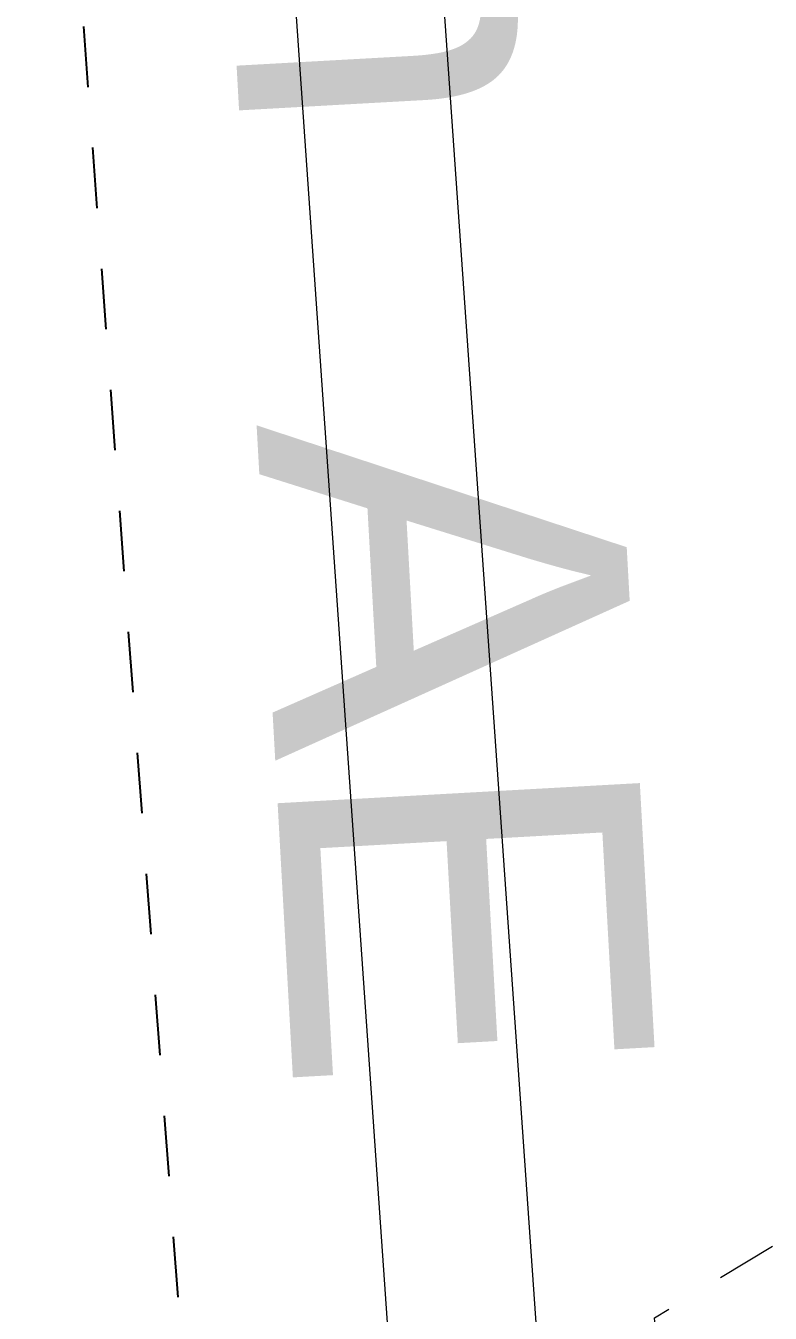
# Model space of a CAD drawing. Header units: metres. Extents: x 1838950 to 1842843, y 5171318 to 5174224.
# Drawn here: x 1841069.253 to 1841070.48, y 5171560.179 to 5171562.301 of the extents above; entities that cross this region are included whole.
import ezdxf

# ---------------------------------------------------------------- set-up
doc = ezdxf.new("R2010")
doc.units = ezdxf.units.M
doc.header["$LTSCALE"] = 0.0254
doc.linetypes.add('L16', pattern=[1.476378, 1.181102, -0.295276])
doc.linetypes.add('L5', pattern=[3.838583, 3.149606, -0.688976])
doc.layers.add('EDF_SSL', color=1, linetype='Continuous', lineweight=18, true_color=0xff0000)
for name, color, linetype, lineweight in [('Fond topo - PAR', 8, 'Continuous', 18), ('Fond topo - PAR_TXT', 8, 'Continuous', 18), ('Fond topo - SIH', 8, 'Continuous', 5)]:
    doc.layers.add(name, color=color, linetype=linetype, lineweight=lineweight)
doc.styles.add('Arial', font='arial.ttf')

msp = doc.modelspace()

# ---------------------------------------------------------------- linework, layer by layer
at = {"layer": 'EDF_SSL', "linetype": 'Continuous', "flags": 128}
for points in [[(1841071.3939, 5171538.0157), (1841069.1306, 5171570.4726), (1841066.5594, 5171588.7587), (1841065.7522, 5171592.8166), (1841060.849, 5171591.727), (1841058.6044, 5171591.1604), (1841052.8512, 5171587.3249)], [(1841071.6402, 5171538.05), (1841069.3449, 5171570.8901), (1841067.7695, 5171582.7321), (1841085.5943, 5171589.0553)]]:
    msp.add_lwpolyline(points, dxfattribs=at)
at = {"layer": 'Fond topo - PAR', "linetype": 'L5', "lineweight": 25, "flags": 128}
msp.add_lwpolyline([(1841062.2138, 5171608.6957), (1841063.3359, 5171603.2928), (1841066.8905, 5171584.8114), (1841068.4456, 5171574.4528), (1841070.7693, 5171543.1702), (1841072.6545, 5171517.8011), (1841072.7663, 5171515.8688)], dxfattribs=at)
at = {"layer": 'Fond topo - SIH', "linetype": 'L16', "flags": 128}
msp.add_lwpolyline([(1841073.049, 5171524.0041), (1841072.7284, 5171528.8945), (1841072.3561, 5171534.1427), (1841071.9174, 5171539.553), (1841070.7369, 5171554.701), (1841070.2897, 5171560.1713), (1841071.9463, 5171561.1787)], dxfattribs=at)

# ---------------------------------------------------------------- texts
at = {"layer": 'Fond topo - PAR_TXT', "insert": (1841070.0502, 5171564.9213), "char_height": 0.597818, "attachment_point": 1, "rotation": 273.1835, "line_spacing_factor": 0.97048, "style": 'Arial'}
msp.add_mtext('Section  AE', dxfattribs=at)

doc.saveas('drawing.dxf')
